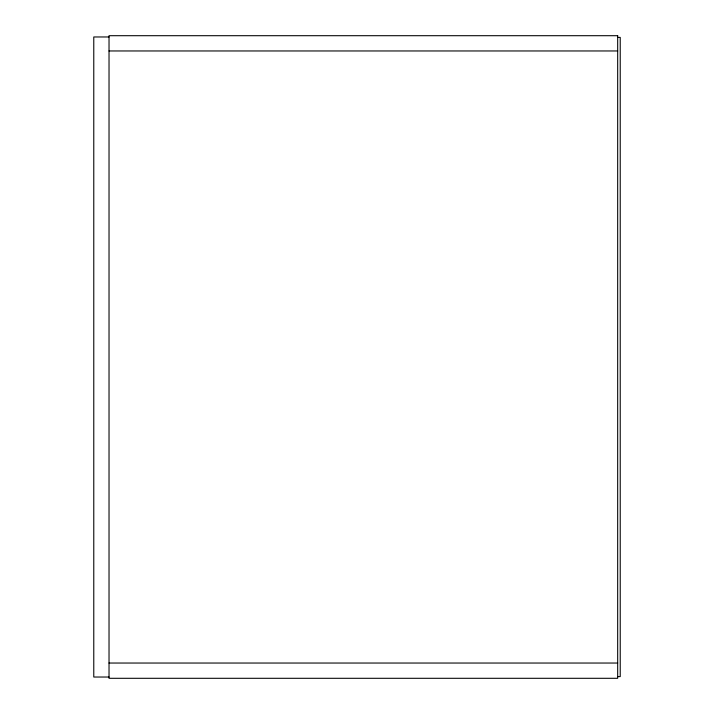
<?xml version="1.0" encoding="UTF-8"?>
<svg xmlns="http://www.w3.org/2000/svg" width="714" height="714" viewBox="0 0 714 714"><rect width="100%" height="100%" fill="white"/><g stroke="black" fill="none" stroke-linecap="round" stroke-linejoin="round"><path stroke-width="1.07" d="M109.028 36.967L93.775 36.967L93.775 677.033L109.028 677.033M617.681 37.396L620.225 37.396L620.225 676.604L617.681 676.604M109.028 50.962L617.681 50.962M109.028 663.038L617.681 663.038M617.681 35.7L109.028 35.7L109.028 678.3L617.681 678.3L617.681 35.7"/></g></svg>
